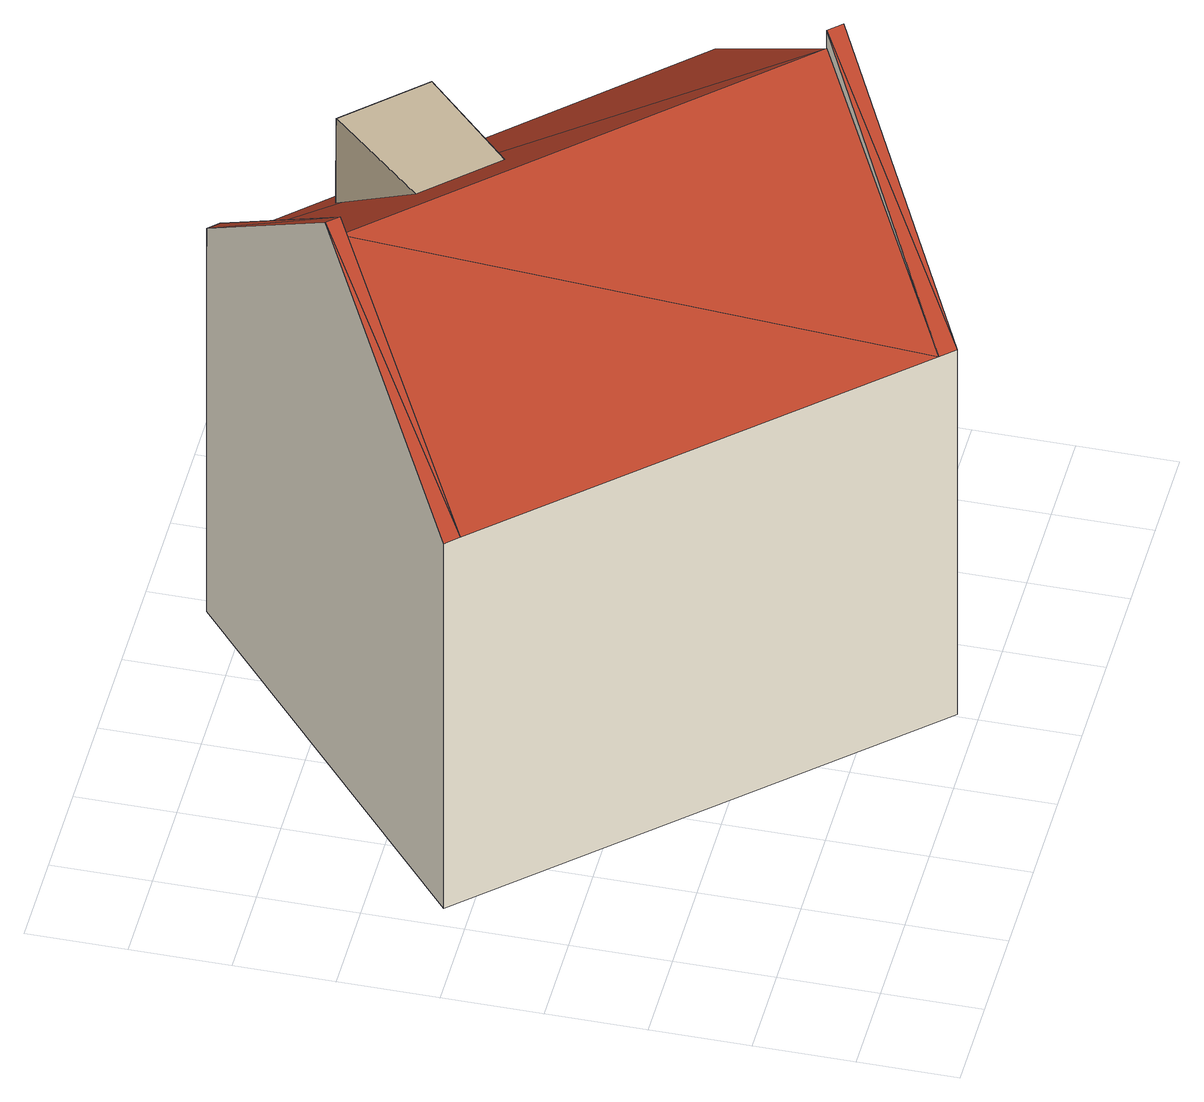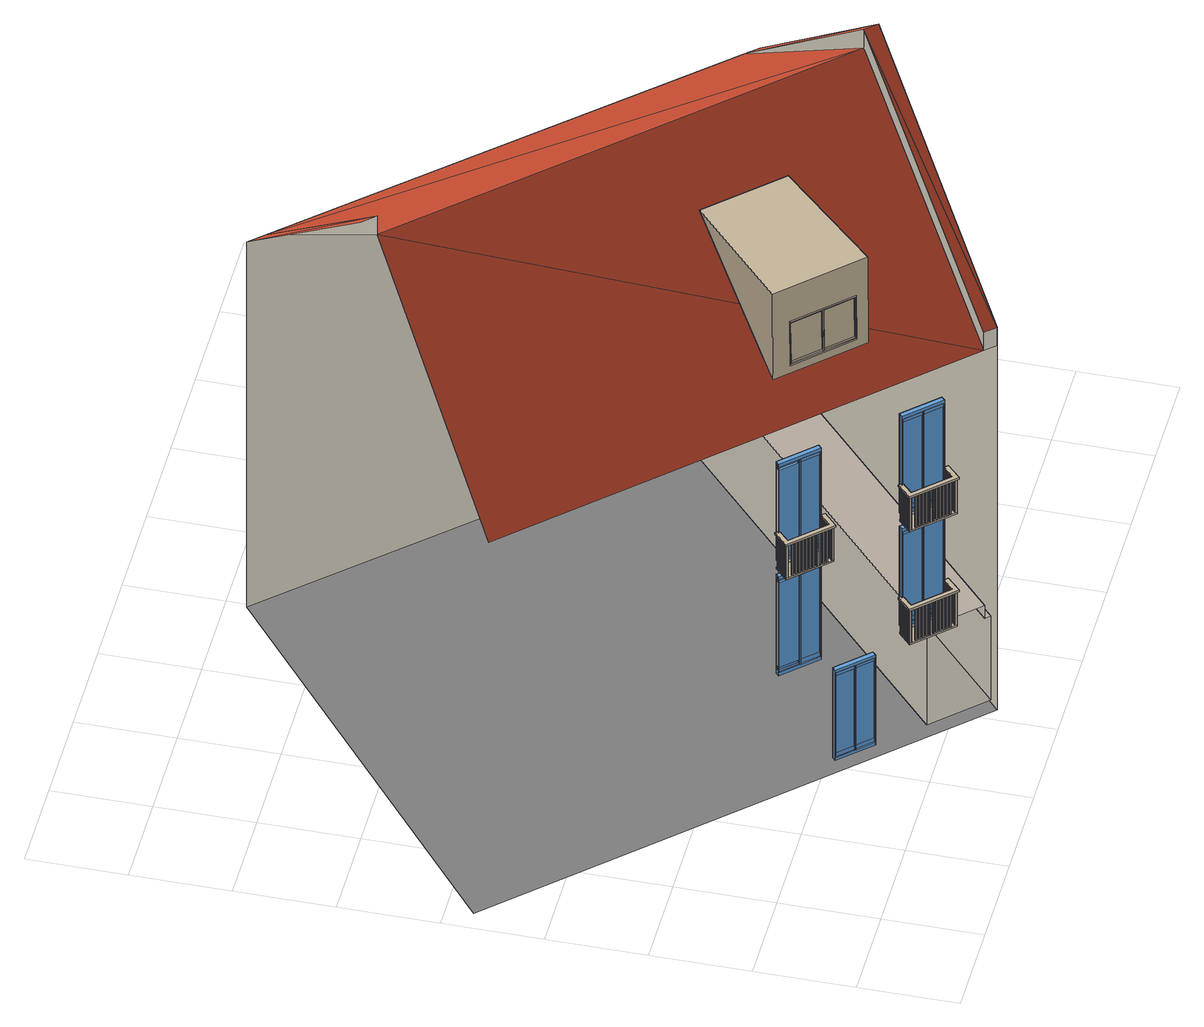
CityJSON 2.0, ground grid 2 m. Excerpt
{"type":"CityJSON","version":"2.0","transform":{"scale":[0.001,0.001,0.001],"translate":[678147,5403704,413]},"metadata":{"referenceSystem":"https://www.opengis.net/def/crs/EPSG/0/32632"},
"CityObjects":{
"building1":{"type":"Building","attributes":{"measuredHeight":13.37},"children":["building1-1","building1-2","building1-3","building1-4"],"geometry":[{"type":"MultiSurface","lod":"3","boundaries":[[[0,1,2,3,4,5]],[[6,7,8]],[[9,10,11,8,7,12]],[[8,13,6]],[[8,14,13]],[[14,8,11]],[[6,15,16,17,12,7]],[[18,1,0,19]],[[20,2,1,18]],[[21,3,2,20]],[[15,6,13]],[[22,4,3,21]],[[11,23,14]],[[19,0,5,24]],[[25,11,10]],[[24,5,4,22]],[[25,23,11]],[[13,14,26,27]],[[28,9,12,17]],[[13,27,15]],[[26,14,23]],[[10,29,25]],[[27,26,16,15]],[[30,31,32,33]],[[34,35,36,37]],[[38,39,40,41]],[[42,43,44,45]],[[46,47,48,49]],[[50,51,52,53]],[[54,55,56,57]],[[58,59,60,61]],[[31,62,63,32]],[[35,64,65,36]],[[32,63,66,33],[46,67,68,47]],[[36,65,69,37],[50,70,71,51]],[[49,72,67,46]],[[53,73,70,50]],[[47,68,74,48]],[[51,71,75,52]],[[76,30,33,66]],[[77,34,37,69]],[[55,78,79,56]],[[59,80,81,60]],[[82,83,41,40],[84,62,31,30,76,85,86,87]],[[88,89,45,44],[90,64,35,34,77,91,92,93]],[[74,48,49,72]],[[75,52,53,73]],[[55,54,94,78],[72,74,48,49]],[[59,58,95,80],[73,75,52,53]],[[94,54,57,96]],[[95,58,61,97]],[[62,84,85,76]],[[64,90,91,77]],[[76,66,63,62]],[[77,69,65,64]],[[84,98,99,85]],[[90,100,101,91]],[[41,83,102,38]],[[45,89,103,42]],[[72,74,68,67]],[[73,75,71,70]],[[104,102,38,39],[56,79,105,106,107,108,96,57]],[[109,103,42,43],[60,81,110,111,112,113,97,61]],[[114,115,116,117]],[[118,119,120,121]],[[78,94,96,79]],[[80,95,97,81]],[[122,123,105,108]],[[124,125,110,113]],[[108,105,79,96]],[[113,110,81,97]],[[84,87,126,98]],[[90,93,127,100]],[[82,40,39,104]],[[88,44,43,109]],[[115,128,129,116]],[[130,131,114,117]],[[119,132,133,120]],[[134,135,118,121]],[[86,85,99,136]],[[92,91,101,137]],[[129,116,117,130,136,99,98,126]],[[133,120,121,134,137,101,100,127]],[[114,131,128,115]],[[118,135,132,119]],[[123,138,106,105]],[[125,139,111,110]],[[138,123,122,140],[131,128,115,114]],[[139,125,124,141],[135,132,119,118]],[[140,122,108,107]],[[141,124,113,112]],[[87,86,136,130,129,126]],[[93,92,137,134,133,127]],[[129,128,131,130]],[[133,132,135,134]],[[104,102,83,82]],[[109,103,89,88]],[[138,140,107,106]],[[139,141,112,111]],[[142,143,144,145]],[[146,147,148,149]],[[150,151,152,153]],[[154,155,156,157]],[[143,158,159,144]],[[144,159,160,145],[150,161,162,151]],[[153,163,161,150]],[[151,162,164,152]],[[165,142,145,160]],[[166,167,149,148],[168,158,143,142,165,169,170,171]],[[155,172,173,156]],[[164,152,153,163]],[[155,154,174,172],[163,164,152,153]],[[158,168,169,165]],[[174,154,157,175]],[[165,160,159,158]],[[168,176,177,169]],[[149,167,178,146]],[[163,164,162,161]],[[179,180,181,182]],[[183,178,146,147],[156,173,184,185,186,187,175,157]],[[172,174,175,173]],[[188,189,184,187]],[[187,184,173,175]],[[168,171,190,176]],[[166,148,147,183]],[[180,191,192,181]],[[193,194,179,182]],[[170,169,177,195]],[[192,181,182,193,195,177,176,190]],[[23,196,26]],[[179,194,191,180]],[[189,197,185,184]],[[197,189,188,198],[194,191,180,179]],[[198,188,187,186]],[[171,170,195,193,192,190]],[[192,191,194,193]],[[183,178,167,166]],[[197,198,186,185]],[[199,200,201,202]],[[203,204,205,206]],[[207,208,209,210]],[[211,212,213,214]],[[215,216,217,218]],[[219,220,221,222]],[[223,224,225,226]],[[227,228,229,230]],[[200,231,232,201]],[[204,233,234,205]],[[201,232,235,202],[215,236,237,216]],[[205,234,238,206],[219,239,240,220]],[[218,241,236,215]],[[222,242,239,219]],[[216,237,243,217]],[[220,240,244,221]],[[245,199,202,235]],[[246,203,206,238]],[[224,247,248,225]],[[228,249,250,229]],[[251,252,210,209],[253,231,200,199,245,254,255,256]],[[257,258,214,213],[259,233,204,203,246,260,261,262]],[[243,217,218,241]],[[244,221,222,242]],[[224,223,263,247],[241,243,217,218]],[[228,227,264,249],[242,244,221,222]],[[263,223,226,265]],[[264,227,230,266]],[[231,253,254,245]],[[233,259,260,246]],[[245,235,232,231]],[[246,238,234,233]],[[253,267,268,254]],[[259,269,270,260]],[[210,252,271,207]],[[214,258,272,211]],[[241,243,237,236]],[[242,244,240,239]],[[273,274,275,276]],[[277,278,279,280]],[[281,271,207,208],[225,248,282,283,284,285,265,226]],[[286,272,211,212],[229,250,287,288,289,290,266,230]],[[247,263,265,248]],[[249,264,266,250]],[[291,292,282,285]],[[293,294,287,290]],[[285,282,248,265]],[[290,287,250,266]],[[253,256,295,267]],[[259,262,296,269]],[[251,209,208,281]],[[257,213,212,286]],[[274,297,298,275]],[[299,300,273,276]],[[278,301,302,279]],[[303,304,277,280]],[[255,254,268,305]],[[261,260,270,306]],[[298,275,276,299,305,268,267,295]],[[302,279,280,303,306,270,269,296]],[[273,300,297,274]],[[277,304,301,278]],[[292,307,283,282]],[[294,308,288,287]]],"semantics":{"surfaces":[{"type":"ClosureSurface"},{"type":"RoofSurface","materialUncertainty":1},{"type":"WallSurface"},{"type":"RoofSurface","klumMaterialClass":"Ceramic","klumMaterialIndex":"D201","materialUncertainty":0.3},{"type":"OuterCeilingSurface"},{"type":"OuterFloorSurface"},{"type":"GroundSurface"},{"type":"Window"}],"values":[0,1,2,1,2,3,2,2,4,2,1,4,3,5,1,2,2,2,6,1,3,1,2,7,7,7,7,7,7,7,7,7,7,7,7,7,7,7,7,7,7,7,7,7,7,7,7,7,7,7,7,7,7,7,7,7,7,7,7,7,7,7,7,7,7,7,7,7,7,7,7,7,7,7,7,7,7,7,7,7,7,7,7,7,7,7,7,7,7,7,7,7,7,7,7,7,7,7,7,7,7,7,7,7,7,7,7,7,7,7,7,7,7,7,7,7,7,7,7,7,7,7,7,7,7,7,7,7,7,3,7,7,7,7,7,7,7,7,7,7,7,7,7,7,7,7,7,7,7,7,7,7,7,7,7,7,7,7,7,7,7,7,7,7,7,7,7,7,7,7,7,7,7,7,7,7,7,7,7,7,7,7,7,7,7,7,7,7,7,7,7,7,7,7,7,7,7,7,7,7,7,7]}}]},
"building1-1":{"type":"BuildingInstallation","parents":["building1"],"geometry":[{"type":"MultiSurface","lod":"3","boundaries":[[[309,310,311,312]],[[313,314,315,316]],[[317,318,319,320]],[[321,322,323,324]],[[314,325,326,315]],[[327,328,329,330]],[[331,332,333,334]],[[317,335,336,318],[337,326,315,316]],[[316,337,338,313]],[[339,340,341,342],[343,344,332,331]],[[331,343,344,332]],[[345,312,311,346]],[[336,335,347,348]],[[349,333,334,350,351,323,322,352]],[[326,315,316,337]],[[341,340,353,354]],[[330,355,356,327]],[[357,345,346,358]],[[346,311,310,358],[313,338,325,314]],[[330,329,359,355],[321,312,345,357,309,324,360,361]],[[312,321,324,309]],[[360,324,323,351]],[[361,360,351,350,349,352]],[[359,329,328,362]],[[362,356,355,359]],[[349,344,343,350]],[[335,317,320,347]],[[337,326,325,338]],[[321,361,352,322]],[[350,343,331,334]],[[339,342,363,364]],[[340,339,364,353]],[[309,357,358,310]],[[318,336,348,319]],[[354,353,319,348]],[[342,341,354,363]],[[332,344,349,333]],[[365,366,367,368]],[[367,366,369]],[[370,365,368]],[[327,328,362,356],[320,319,353,364,363,354,348,347]],[[365,370,369,366],[362,328,327,356]],[[367,369,370,368]]]}]},
"building1-2":{"type":"BuildingInstallation","attributes":{"materialClass":"Metal","materialName":"Steel","materialUncertainty":0.3},"parents":["building1"],"geometry":[{"type":"MultiSurface","lod":"3","boundaries":[[[371,372,373,374]],[[375,376,377,378]],[[379,380,381,382]],[[383,384,378,375]],[[385,386,387,388]],[[376,377,389,390]],[[384,389,390,383]],[[391,392,393,394]],[[394,391,395,396]],[[397,398,399,400]],[[401,400,397,402]],[[403,404,405,406]],[[407,408,409,410]],[[411,412,413,414]],[[396,395,378,384,379,382,415,416,417,418,419,420,421,422,423,424,425,426,427,428,429,430,431,432,433,434,435]],[[436,406,403,437]],[[438,439,440,441,442,443,444,445,446,447,448,449,450,451,452,453,454,455,456,457,394,396,435,458,459]],[[460,461,462,463]],[[464,465,407,410,466,467,468,469,470,471,472,473,474,475,476,477,478,479,480,481,482,483,414,413,434,433]],[[465,405,406,436]],[[483,484,485,482,481,486,487,480,479,488,489,478,477,490,491,476,475,492,493,474,473,494,495,472,471,496,497,470,469,498,499,468,467,500,501,466,410,502,503,407,465,436,437,464,433,432,504,505,431,430,506,507,429,428,401,402,427,426,508,509,425,424,510,511,423,422,512,513,421,420,514,515,419,418,516,517,417,416,518,519,415,382,520,521,379,384,383,375,378,395,391,394,457,522,523,456,455,524,525,454,453,526,527,452,451,528,529,450,449,530,531,448,447,532,533,446,445,534,535,444,443,536,537,442,441,538,539,440,439,540,541,438,459,411,414]],[[459,458,412,411]],[[436,465,464,437]],[[413,412,458,435,434]],[[437,403,404,464]],[[488,479,478,489]],[[485,542,543,482]],[[488,544,545,489]],[[486,546,547,487]],[[484,548,542,485]],[[383,390,376,375]],[[549,550,551,552]],[[545,553,554,544]],[[478,553,554,479]],[[483,555,548,484]],[[486,481,480,487]],[[467,462,463,500]],[[489,545,553,478]],[[470,556,557,471]],[[484,483,482,485]],[[481,558,546,486]],[[490,477,476,491]],[[542,543,555,548]],[[559,560,561,562]],[[394,393,563,396]],[[479,554,544,488]],[[490,564,565,491]],[[483,482,543,555]],[[480,566,558,481]],[[477,567,564,490]],[[552,561,560,568,549],[548,555,543,542],[544,554,553,545],[546,558,566,547],[564,567,569,565],[570,571,572,573],[574,575,576,577],[578,557,556,579],[580,581,582,583],[463,462,461,460],[584,409,408,585],[406,405,404,403]],[[502,410,407,503]],[[547,566,558,546]],[[472,576,575,473]],[[498,469,468,499]],[[565,569,567,564]],[[501,460,461,466]],[[492,570,573,493]],[[494,473,472,495]],[[552,551,562,561]],[[471,557,578,496]],[[469,581,580,498]],[[466,461,462,467]],[[497,579,556,470]],[[495,577,576,472]],[[493,573,572,474]],[[474,572,571,475]],[[464,404,405,465]],[[500,463,460,501]],[[498,580,583,499]],[[476,569,567,477]],[[494,574,577,495]],[[468,582,581,469]],[[491,565,569,476]],[[579,556,557,578]],[[410,409,584,502]],[[502,584,585,503]],[[487,547,566,480]],[[496,471,470,497]],[[492,475,474,493]],[[473,575,574,494]],[[499,583,582,468]],[[475,571,570,492]],[[496,578,579,497]],[[585,408,409,584]],[[583,582,581,580]],[[500,467,466,501]],[[573,572,571,570]],[[577,576,575,574]],[[503,585,408,407]],[[560,559,586,587]],[[419,588,589,420]],[[512,590,591,513]],[[424,592,593,510]],[[508,594,595,509]],[[422,596,590,512]],[[511,597,598,423]],[[431,599,600,432]],[[427,398,399,428]],[[508,426,425,509]],[[402,397,398,427]],[[601,602,603,604]],[[426,605,594,508]],[[507,601,602,429]],[[416,387,388,518]],[[432,600,606,504]],[[607,599,600,606]],[[520,608,609,521]],[[518,388,385,519]],[[510,593,597,511]],[[421,610,596,422]],[[515,611,588,419]],[[597,598,592,593]],[[420,589,612,514]],[[514,612,611,515]],[[519,385,386,415]],[[425,613,605,426]],[[513,591,610,421]],[[516,418,417,517]],[[614,615,616,617]],[[521,609,380,379]],[[514,420,419,515]],[[512,422,421,513]],[[518,416,415,519]],[[520,382,379,521]],[[382,381,608,520]],[[423,598,592,424]],[[595,613,605,594]],[[378,377,389,384]],[[609,380,381,608]],[[509,595,613,425]],[[516,617,614,517]],[[510,424,423,511]],[[418,616,617,516]],[[417,615,616,418]],[[415,386,387,416]],[[517,614,615,417]],[[611,588,589,612]],[[591,610,596,590]],[[504,432,431,505]],[[430,603,604,506]],[[506,430,429,507]],[[504,606,607,505]],[[428,399,400,401]],[[506,604,601,507]],[[429,602,603,430]],[[401,428,427,402]],[[505,607,599,431]],[[396,563,618,395]],[[563,618,392,393]],[[522,619,620,523]],[[442,621,622,443]],[[439,623,624,540]],[[537,625,621,442]],[[538,626,627,539]],[[622,628,625,621]],[[440,629,630,441]],[[587,586,631,632]],[[438,541,540,439]],[[539,627,629,440]],[[438,633,623,439]],[[440,539,538,441]],[[444,535,534,445]],[[442,537,536,443]],[[457,634,619,522]],[[446,635,636,447]],[[526,637,638,527]],[[529,639,640,450]],[[536,628,625,537]],[[540,624,641,541]],[[630,626,627,629]],[[448,642,643,449]],[[535,644,645,444]],[[451,646,647,528]],[[524,372,373,525]],[[541,641,633,438]],[[531,648,642,448]],[[450,529,528,451]],[[528,647,639,529]],[[444,645,649,445]],[[532,650,651,533]],[[623,624,641,633]],[[632,631,652,653]],[[533,651,635,446]],[[441,630,626,538]],[[527,638,654,452]],[[453,655,637,526]],[[523,620,656,456]],[[395,618,392,391]],[[443,622,628,536]],[[456,656,634,457]],[[534,657,644,535]],[[447,636,650,532]],[[454,374,371,455]],[[525,373,374,454]],[[449,643,658,530]],[[446,533,532,447]],[[445,649,657,534]],[[455,371,372,524]],[[452,527,526,453]],[[643,658,648,642]],[[450,640,646,451]],[[634,619,620,656]],[[452,654,655,453]],[[646,647,639,640]],[[636,650,651,635]],[[649,657,644,645]],[[530,658,648,531]],[[448,531,530,449]],[[655,637,638,654]],[[454,525,524,455]],[[456,523,522,457]],[[568,560,587,632,653,659],[374,373,372,371],[388,387,386,385],[390,389,377,376],[400,399,398,397],[604,603,602,601],[606,600,599,607],[593,592,598,597],[617,616,615,614],[594,605,613,595],[608,381,380,609],[612,589,588,611],[590,596,610,591],[393,392,618,563],[621,625,628,622],[629,627,626,630],[633,641,624,623],[642,648,658,643],[656,620,619,634],[640,639,647,646],[635,651,650,636],[645,644,657,649],[654,638,637,655]],[[660,652,631,586,559,562,551,550]],[[659,653,652,660]],[[660,550,549,568,659]]]}]},
"building1-3":{"type":"BuildingInstallation","attributes":{"@cityeditor:layer":"Unclassified.LoD3","materialClass":"Metal","materialName":"Steel","materialUncertainty":0.3},"parents":["building1"],"geometry":[{"type":"MultiSurface","lod":"3","boundaries":[[[661,662,663,664]],[[665,666,667,668]],[[669,670,671,672]],[[673,674,668,665]],[[675,676,677,678]],[[666,667,679,680]],[[674,679,680,673]],[[681,682,683,684]],[[684,681,685,686]],[[687,688,689,690]],[[691,690,687,692]],[[693,694,695,696]],[[697,698,699,700]],[[701,702,703,704]],[[686,685,668,674,669,672,705,706,707,708,709,710,711,712,713,714,715,716,717,718,719,720,721,722,723,724,725]],[[726,696,693,727]],[[728,729,730,731,732,733,734,735,736,737,738,739,740,741,742,743,744,745,746,747,684,686,725,748,749]],[[750,751,752,753]],[[754,755,697,700,756,757,758,759,760,761,762,763,764,765,766,767,768,769,770,771,772,773,704,703,724,723]],[[755,695,696,726]],[[773,774,775,772,771,776,777,770,769,778,779,768,767,780,781,766,765,782,783,764,763,784,785,762,761,786,787,760,759,788,789,758,757,790,791,756,700,792,793,697,755,726,727,754,723,722,794,795,721,720,796,797,719,718,691,692,717,716,798,799,715,714,800,801,713,712,802,803,711,710,804,805,709,708,806,807,707,706,808,809,705,672,810,811,669,674,673,665,668,685,681,684,747,812,813,746,745,814,815,744,743,816,817,742,741,818,819,740,739,820,821,738,737,822,823,736,735,824,825,734,733,826,827,732,731,828,829,730,729,830,831,728,749,701,704]],[[749,748,702,701]],[[726,755,754,727]],[[703,702,748,725,724]],[[727,693,694,754]],[[778,769,768,779]],[[775,832,833,772]],[[778,834,835,779]],[[776,836,837,777]],[[774,838,832,775]],[[673,680,666,665]],[[839,840,841,842]],[[835,843,844,834]],[[768,843,844,769]],[[773,845,838,774]],[[776,771,770,777]],[[757,752,753,790]],[[779,835,843,768]],[[760,846,847,761]],[[774,773,772,775]],[[771,848,836,776]],[[780,767,766,781]],[[832,833,845,838]],[[849,850,851,852]],[[684,683,853,686]],[[769,844,834,778]],[[780,854,855,781]],[[773,772,833,845]],[[770,856,848,771]],[[767,857,854,780]],[[842,851,850,858,839],[838,845,833,832],[834,844,843,835],[836,848,856,837],[854,857,859,855],[860,861,862,863],[864,865,866,867],[868,847,846,869],[870,871,872,873],[753,752,751,750],[874,699,698,875],[696,695,694,693]],[[792,700,697,793]],[[837,856,848,836]],[[762,866,865,763]],[[788,759,758,789]],[[855,859,857,854]],[[791,750,751,756]],[[782,860,863,783]],[[784,763,762,785]],[[842,841,852,851]],[[761,847,868,786]],[[759,871,870,788]],[[756,751,752,757]],[[787,869,846,760]],[[785,867,866,762]],[[783,863,862,764]],[[764,862,861,765]],[[754,694,695,755]],[[790,753,750,791]],[[788,870,873,789]],[[766,859,857,767]],[[784,864,867,785]],[[758,872,871,759]],[[781,855,859,766]],[[869,846,847,868]],[[700,699,874,792]],[[792,874,875,793]],[[777,837,856,770]],[[786,761,760,787]],[[782,765,764,783]],[[763,865,864,784]],[[789,873,872,758]],[[765,861,860,782]],[[786,868,869,787]],[[875,698,699,874]],[[873,872,871,870]],[[790,757,756,791]],[[863,862,861,860]],[[867,866,865,864]],[[793,875,698,697]],[[850,849,876,877]],[[709,878,879,710]],[[802,880,881,803]],[[714,882,883,800]],[[798,884,885,799]],[[712,886,880,802]],[[801,887,888,713]],[[721,889,890,722]],[[717,688,689,718]],[[798,716,715,799]],[[692,687,688,717]],[[891,892,893,894]],[[716,895,884,798]],[[797,891,892,719]],[[706,677,678,808]],[[722,890,896,794]],[[897,889,890,896]],[[810,898,899,811]],[[808,678,675,809]],[[800,883,887,801]],[[711,900,886,712]],[[805,901,878,709]],[[887,888,882,883]],[[710,879,902,804]],[[804,902,901,805]],[[809,675,676,705]],[[715,903,895,716]],[[803,881,900,711]],[[806,708,707,807]],[[904,905,906,907]],[[811,899,670,669]],[[804,710,709,805]],[[802,712,711,803]],[[808,706,705,809]],[[810,672,669,811]],[[672,671,898,810]],[[713,888,882,714]],[[885,903,895,884]],[[668,667,679,674]],[[899,670,671,898]],[[799,885,903,715]],[[806,907,904,807]],[[800,714,713,801]],[[708,906,907,806]],[[707,905,906,708]],[[705,676,677,706]],[[807,904,905,707]],[[901,878,879,902]],[[881,900,886,880]],[[794,722,721,795]],[[720,893,894,796]],[[796,720,719,797]],[[794,896,897,795]],[[718,689,690,691]],[[796,894,891,797]],[[719,892,893,720]],[[691,718,717,692]],[[795,897,889,721]],[[686,853,908,685]],[[853,908,682,683]],[[812,909,910,813]],[[732,911,912,733]],[[729,913,914,830]],[[827,915,911,732]],[[828,916,917,829]],[[912,918,915,911]],[[730,919,920,731]],[[877,876,921,922]],[[728,831,830,729]],[[829,917,919,730]],[[728,923,913,729]],[[730,829,828,731]],[[734,825,824,735]],[[732,827,826,733]],[[747,924,909,812]],[[736,925,926,737]],[[816,927,928,817]],[[819,929,930,740]],[[826,918,915,827]],[[830,914,931,831]],[[920,916,917,919]],[[738,932,933,739]],[[825,934,935,734]],[[741,936,937,818]],[[814,662,663,815]],[[831,931,923,728]],[[821,938,932,738]],[[740,819,818,741]],[[818,937,929,819]],[[734,935,939,735]],[[822,940,941,823]],[[913,914,931,923]],[[922,921,942,943]],[[823,941,925,736]],[[731,920,916,828]],[[817,928,944,742]],[[743,945,927,816]],[[813,910,946,746]],[[685,908,682,681]],[[733,912,918,826]],[[746,946,924,747]],[[824,947,934,825]],[[737,926,940,822]],[[744,664,661,745]],[[815,663,664,744]],[[739,933,948,820]],[[736,823,822,737]],[[735,939,947,824]],[[745,661,662,814]],[[742,817,816,743]],[[933,948,938,932]],[[740,930,936,741]],[[924,909,910,946]],[[742,944,945,743]],[[936,937,929,930]],[[926,940,941,925]],[[939,947,934,935]],[[820,948,938,821]],[[738,821,820,739]],[[945,927,928,944]],[[744,815,814,745]],[[746,813,812,747]],[[858,850,877,922,943,949],[664,663,662,661],[678,677,676,675],[680,679,667,666],[690,689,688,687],[894,893,892,891],[896,890,889,897],[883,882,888,887],[907,906,905,904],[884,895,903,885],[898,671,670,899],[902,879,878,901],[880,886,900,881],[683,682,908,853],[911,915,918,912],[919,917,916,920],[923,931,914,913],[932,938,948,933],[946,910,909,924],[930,929,937,936],[925,941,940,926],[935,934,947,939],[944,928,927,945]],[[950,942,921,876,849,852,841,840]],[[949,943,942,950]],[[950,840,839,858,949]]]}]},
"building1-4":{"type":"BuildingInstallation","attributes":{"materialClass":"Metal","materialName":"Steel","materialUncertainty":0.3},"parents":["building1"],"geometry":[{"type":"MultiSurface","lod":"3","boundaries":[[[951,952,953,954]],[[955,956,957,958]],[[959,960,961,962]],[[963,964,958,955]],[[965,966,967,968]],[[956,957,969,970]],[[964,969,970,963]],[[971,972,973,974]],[[974,971,975,976]],[[977,978,979,980]],[[981,980,977,982]],[[983,984,985,986]],[[987,988,989,990]],[[991,992,993,994]],[[976,975,958,964,959,962,995,996,997,998,999,1000,1001,1002,1003,1004,1005,1006,1007,1008,1009,1010,1011,1012,1013,1014,1015]],[[1016,986,983,1017]],[[1018,1019,1020,1021,1022,1023,1024,1025,1026,1027,1028,1029,1030,1031,1032,1033,1034,1035,1036,1037,974,976,1015,1038,1039]],[[1040,1041,1042,1043]],[[1044,1045,987,990,1046,1047,1048,1049,1050,1051,1052,1053,1054,1055,1056,1057,1058,1059,1060,1061,1062,1063,994,993,1014,1013]],[[1045,985,986,1016]],[[1063,1064,1065,1062,1061,1066,1067,1060,1059,1068,1069,1058,1057,1070,1071,1056,1055,1072,1073,1054,1053,1074,1075,1052,1051,1076,1077,1050,1049,1078,1079,1048,1047,1080,1081,1046,990,1082,1083,987,1045,1016,1017,1044,1013,1012,1084,1085,1011,1010,1086,1087,1009,1008,981,982,1007,1006,1088,1089,1005,1004,1090,1091,1003,1002,1092,1093,1001,1000,1094,1095,999,998,1096,1097,997,996,1098,1099,995,962,1100,1101,959,964,963,955,958,975,971,974,1037,1102,1103,1036,1035,1104,1105,1034,1033,1106,1107,1032,1031,1108,1109,1030,1029,1110,1111,1028,1027,1112,1113,1026,1025,1114,1115,1024,1023,1116,1117,1022,1021,1118,1119,1020,1019,1120,1121,1018,1039,991,994]],[[1039,1038,992,991]],[[1016,1045,1044,1017]],[[993,992,1038,1015,1014]],[[1017,983,984,1044]],[[1068,1059,1058,1069]],[[1065,1122,1123,1062]],[[1068,1124,1125,1069]],[[1066,1126,1127,1067]],[[1064,1128,1122,1065]],[[963,970,956,955]],[[1129,1130,1131,1132]],[[1125,1133,1134,1124]],[[1058,1133,1134,1059]],[[1063,1135,1128,1064]],[[1066,1061,1060,1067]],[[1047,1042,1043,1080]],[[1069,1125,1133,1058]],[[1050,1136,1137,1051]],[[1064,1063,1062,1065]],[[1061,1138,1126,1066]],[[1070,1057,1056,1071]],[[1122,1123,1135,1128]],[[1139,1140,1141,1142]],[[974,973,1143,976]],[[1059,1134,1124,1068]],[[1070,1144,1145,1071]],[[1063,1062,1123,1135]],[[1060,1146,1138,1061]],[[1057,1147,1144,1070]],[[1132,1141,1140,1148,1129],[1128,1135,1123,1122],[1124,1134,1133,1125],[1126,1138,1146,1127],[1144,1147,1149,1145],[1150,1151,1152,1153],[1154,1155,1156,1157],[1158,1137,1136,1159],[1160,1161,1162,1163],[1043,1042,1041,1040],[1164,989,988,1165],[986,985,984,983]],[[1082,990,987,1083]],[[1127,1146,1138,1126]],[[1052,1156,1155,1053]],[[1078,1049,1048,1079]],[[1145,1149,1147,1144]],[[1081,1040,1041,1046]],[[1072,1150,1153,1073]],[[1074,1053,1052,1075]],[[1132,1131,1142,1141]],[[1051,1137,1158,1076]],[[1049,1161,1160,1078]],[[1046,1041,1042,1047]],[[1077,1159,1136,1050]],[[1075,1157,1156,1052]],[[1073,1153,1152,1054]],[[1054,1152,1151,1055]],[[1044,984,985,1045]],[[1080,1043,1040,1081]],[[1078,1160,1163,1079]],[[1056,1149,1147,1057]],[[1074,1154,1157,1075]],[[1048,1162,1161,1049]],[[1071,1145,1149,1056]],[[1159,1136,1137,1158]],[[990,989,1164,1082]],[[1082,1164,1165,1083]],[[1067,1127,1146,1060]],[[1076,1051,1050,1077]],[[1072,1055,1054,1073]],[[1053,1155,1154,1074]],[[1079,1163,1162,1048]],[[1055,1151,1150,1072]],[[1076,1158,1159,1077]],[[1165,988,989,1164]],[[1163,1162,1161,1160]],[[1080,1047,1046,1081]],[[1153,1152,1151,1150]],[[1157,1156,1155,1154]],[[1083,1165,988,987]],[[1140,1139,1166,1167]],[[999,1168,1169,1000]],[[1092,1170,1171,1093]],[[1004,1172,1173,1090]],[[1088,1174,1175,1089]],[[1002,1176,1170,1092]],[[1091,1177,1178,1003]],[[1011,1179,1180,1012]],[[1007,978,979,1008]],[[1088,1006,1005,1089]],[[982,977,978,1007]],[[1181,1182,1183,1184]],[[1006,1185,1174,1088]],[[1087,1181,1182,1009]],[[996,967,968,1098]],[[1012,1180,1186,1084]],[[1187,1179,1180,1186]],[[1100,1188,1189,1101]],[[1098,968,965,1099]],[[1090,1173,1177,1091]],[[1001,1190,1176,1002]],[[1095,1191,1168,999]],[[1177,1178,1172,1173]],[[1000,1169,1192,1094]],[[1094,1192,1191,1095]],[[1099,965,966,995]],[[1005,1193,1185,1006]],[[1093,1171,1190,1001]],[[1096,998,997,1097]],[[1194,1195,1196,1197]],[[1101,1189,960,959]],[[1094,1000,999,1095]],[[1092,1002,1001,1093]],[[1098,996,995,1099]],[[1100,962,959,1101]],[[962,961,1188,1100]],[[1003,1178,1172,1004]],[[1175,1193,1185,1174]],[[958,957,969,964]],[[1189,960,961,1188]],[[1089,1175,1193,1005]],[[1096,1197,1194,1097]],[[1090,1004,1003,1091]],[[998,1196,1197,1096]],[[997,1195,1196,998]],[[995,966,967,996]],[[1097,1194,1195,997]],[[1191,1168,1169,1192]],[[1171,1190,1176,1170]],[[1084,1012,1011,1085]],[[1010,1183,1184,1086]],[[1086,1010,1009,1087]],[[1084,1186,1187,1085]],[[1008,979,980,981]],[[1086,1184,1181,1087]],[[1009,1182,1183,1010]],[[981,1008,1007,982]],[[1085,1187,1179,1011]],[[976,1143,1198,975]],[[1143,1198,972,973]],[[1102,1199,1200,1103]],[[1022,1201,1202,1023]],[[1019,1203,1204,1120]],[[1117,1205,1201,1022]],[[1118,1206,1207,1119]],[[1202,1208,1205,1201]],[[1020,1209,1210,1021]],[[1167,1166,1211,1212]],[[1018,1121,1120,1019]],[[1119,1207,1209,1020]],[[1018,1213,1203,1019]],[[1020,1119,1118,1021]],[[1024,1115,1114,1025]],[[1022,1117,1116,1023]],[[1037,1214,1199,1102]],[[1026,1215,1216,1027]],[[1106,1217,1218,1107]],[[1109,1219,1220,1030]],[[1116,1208,1205,1117]],[[1120,1204,1221,1121]],[[1210,1206,1207,1209]],[[1028,1222,1223,1029]],[[1115,1224,1225,1024]],[[1031,1226,1227,1108]],[[1104,952,953,1105]],[[1121,1221,1213,1018]],[[1111,1228,1222,1028]],[[1030,1109,1108,1031]],[[1108,1227,1219,1109]],[[1024,1225,1229,1025]],[[1112,1230,1231,1113]],[[1203,1204,1221,1213]],[[1212,1211,1232,1233]],[[1113,1231,1215,1026]],[[1021,1210,1206,1118]],[[1107,1218,1234,1032]],[[1033,1235,1217,1106]],[[1103,1200,1236,1036]],[[975,1198,972,971]],[[1023,1202,1208,1116]],[[1036,1236,1214,1037]],[[1114,1237,1224,1115]],[[1027,1216,1230,1112]],[[1034,954,951,1035]],[[1105,953,954,1034]],[[1029,1223,1238,1110]],[[1026,1113,1112,1027]],[[1025,1229,1237,1114]],[[1035,951,952,1104]],[[1032,1107,1106,1033]],[[1223,1238,1228,1222]],[[1030,1220,1226,1031]],[[1214,1199,1200,1236]],[[1032,1234,1235,1033]],[[1226,1227,1219,1220]],[[1216,1230,1231,1215]],[[1229,1237,1224,1225]],[[1110,1238,1228,1111]],[[1028,1111,1110,1029]],[[1235,1217,1218,1234]],[[1034,1105,1104,1035]],[[1036,1103,1102,1037]],[[1148,1140,1167,1212,1233,1239],[954,953,952,951],[968,967,966,965],[970,969,957,956],[980,979,978,977],[1184,1183,1182,1181],[1186,1180,1179,1187],[1173,1172,1178,1177],[1197,1196,1195,1194],[1174,1185,1193,1175],[1188,961,960,1189],[1192,1169,1168,1191],[1170,1176,1190,1171],[973,972,1198,1143],[1201,1205,1208,1202],[1209,1207,1206,1210],[1213,1221,1204,1203],[1222,1228,1238,1223],[1236,1200,1199,1214],[1220,1219,1227,1226],[1215,1231,1230,1216],[1225,1224,1237,1229],[1234,1218,1217,1235]],[[1240,1232,1211,1166,1139,1142,1131,1130]],[[1239,1233,1232,1240]],[[1240,1130,1129,1148,1239]]]}]}
},
"vertices":[
[975,8400,1131],[975,8400,3215],[1069,8302,3215],[1069,8302,3537],[1940,7391,3537],[1940,7391,1131],[4109,11639,14185],[498,8514,9892],[739,8256,9892],[8066,417,820],[8066,417,9892],[7787,715,9892],[498,8514,820],[4329,11406,14185],[4329,11406,13727],[7720,14764,10340],[7720,14764,9892],[7720,14764,820],[7812,14669,3215],[7812,14669,1131],[7905,14571,3215],[7905,14571,3537],[8776,13660,3537],[11572,3748,13727],[8776,13660,1131],[11572,3748,14185],[7919,14557,9892],[7919,14557,10340],[15579,6549,820],[11823,3483,14185],[8445,13862,3856],[8445,13862,6159],[8463,13879,6159],[8463,13879,3856],[8445,13862,6656],[8445,13862,8959],[8463,13879,8959],[8463,13879,6656],[8508,13940,3780],[8508,13940,6235],[8436,13871,6235],[8436,13871,3780],[8508,13940,6580],[8508,13940,9035],[8436,13871,9035],[8436,13871,6580],[8472,13870,3958],[8472,13870,6057],[8508,13904,6057],[8508,13904,3958],[8472,13870,6758],[8472,13870,8857],[8508,13904,8857],[8508,13904,6758],[8500,13913,6159],[8500,13913,3856],[8518,13930,3856],[8518,13930,6159],[8500,13913,8959],[8500,13913,6656],[8518,13930,6656],[8518,13930,8959],[8747,13546,6159],[8765,13563,6159],[8747,13546,8959],[8765,13563,8959],[8765,13563,3856],[8755,13574,3958],[8755,13574,6057],[8765,13563,6656],[8755,13574,6758],[8755,13574,8857],[8791,13609,3958],[8791,13609,6758],[8791,13609,6057],[8791,13609,8857],[8747,13546,3856],[8747,13546,6656],[8801,13599,3856],[8819,13616,3856],[8801,13599,6656],[8819,13616,6656],[9073,13205,6235],[9073,13205,3780],[8757,13536,6159],[8757,13536,3856],[9060,13219,3856],[9060,13219,6159],[9073,13205,9035],[9073,13205,6580],[8757,13536,8959],[8757,13536,6656],[9060,13219,6656],[9060,13219,8959],[8801,13599,6159],[8801,13599,8959],[8819,13616,6159],[8819,13616,8959],[8775,13553,6159],[8775,13553,3856],[8775,13553,8959],[8775,13553,6656],[9145,13274,3780],[9145,13274,6580],[9145,13274,6235],[8829,13605,3856],[9137,13283,3856],[9137,13283,6159],[8829,13605,6159],[9145,13274,9035],[8829,13605,6656],[9137,13283,6656],[9137,13283,8959],[8829,13605,8959],[8819,13579,3958],[8819,13579,6057],[8784,13544,6057],[8784,13544,3958],[8819,13579,6758],[8819,13579,8857],[8784,13544,8857],[8784,13544,6758],[8811,13587,6159],[8811,13587,3856],[8811,13587,8959],[8811,13587,6656],[9078,13236,6159],[9078,13236,8959],[9112,13273,6057],[9078,13236,6057],[9078,13236,3958],[9112,13273,3958],[9112,13273,8857],[9078,13236,8857],[9078,13236,6758],[9112,13273,6758],[9078,13236,3856],[9078,13236,6656],[9119,13266,3856],[9119,13266,6656],[9119,13266,6159],[9119,13266,8959],[9482,12777,1198],[9482,12777,3298],[9500,12795,3298],[9500,12795,1198],[9546,12856,1129],[9546,12856,3367],[9473,12787,3367],[9473,12787,1129],[9509,12786,1291],[9509,12786,3205],[9545,12821,3205],[9545,12821,1291],[9537,12828,3298],[9537,12828,1198],[9555,12846,1198],[9555,12846,3298],[9769,12478,3298],[9787,12495,3298],[9787,12495,1198],[9776,12506,1291],[9776,12506,3205],[9813,12540,1291],[9813,12540,3205],[9769,12478,1198],[10077,12155,3367],[10077,12155,1129],[9778,12469,3298],[9778,12469,1198],[10065,12168,1198],[10065,12168,3298],[9822,12531,1198],[9840,12548,1198],[9822,12531,3298],[9840,12548,3298],[9796,12486,3298],[9796,12486,1198],[10150,12224,1129],[9840,12512,1291],[9840,12512,3205],[9804,12477,3205],[9804,12477,1291],[10150,12224,3367],[9850,12537,1198],[10142,12233,1198],[10142,12233,3298],[9850,12537,3298],[9832,12520,3298],[9832,12520,1198],[10083,12186,3298],[10117,12223,3205],[10083,12186,3205],[10083,12186,1291],[10117,12223,1291],[10083,12186,1198],[15357,6781,9892],[10124,12215,1198],[10124,12215,3298],[10298,11925,3856],[10298,11925,6159],[10316,11942,6159],[10316,11942,3856],[10298,11925,6656],[10298,11925,8959],[10316,11942,8959],[10316,11942,6656],[10361,12004,3780],[10361,12004,6235],[10288,11935,6235],[10288,11935,3780],[10361,12004,6580],[10361,12004,9035],[10288,11935,9035],[10288,11935,6580],[10324,11933,3958],[10324,11933,6057],[10361,11968,6057],[10361,11968,3958],[10324,11933,6758],[10324,11933,8857],[10361,11968,8857],[10361,11968,6758],[10353,11976,6159],[10353,11976,3856],[10371,11993,3856],[10371,11993,6159],[10353,11976,8959],[10353,11976,6656],[10371,11993,6656],[10371,11993,8959],[10600,11609,6159],[10618,11626,6159],[10600,11609,8959],[10618,11626,8959],[10618,11626,3856],[10607,11638,3958],[10607,11638,6057],[10618,11626,6656],[10607,11638,6758],[10607,11638,8857],[10643,11672,3958],[10643,11672,6758],[10643,11672,6057],[10643,11672,8857],[10600,11609,3856],[10600,11609,6656],[10653,11662,3856],[10671,11679,3856],[10653,11662,6656],[10671,11679,6656],[10925,11269,6235],[10925,11269,3780],[10609,11599,6159],[10609,11599,3856],[10912,11282,3856],[10912,11282,6159],[10925,11269,9035],[10925,11269,6580],[10609,11599,8959],[10609,11599,6656],[10912,11282,6656],[10912,11282,8959],[10653,11662,6159],[10653,11662,8959],[10671,11679,6159],[10671,11679,8959],[10627,11616,6159],[10627,11616,3856],[10627,11616,8959],[10627,11616,6656],[10998,11338,3780],[10998,11338,6580],[10672,11642,3958],[10672,11642,6057],[10636,11607,6057],[10636,11607,3958],[10672,11642,6758],[10672,11642,8857],[10636,11607,8857],[10636,11607,6758],[10998,11338,6235],[10682,11668,3856],[10989,11346,3856],[10989,11346,6159],[10682,11668,6159],[10998,11338,9035],[10682,11668,6656],[10989,11346,6656],[10989,11346,8959],[10682,11668,8959],[10664,11651,6159],[10664,11651,3856],[10664,11651,8959],[10664,11651,6656],[10930,11300,6159],[10930,11300,8959],[10964,11337,6057],[10930,11300,6057],[10930,11300,3958],[10964,11337,3958],[10964,11337,8857],[10930,11300,8857],[10930,11300,6758],[10964,11337,6758],[10930,11300,3856],[10930,11300,6656],[10971,11329,3856],[10971,11329,6656],
[9424,11793,10681],[9442,11810,10681],[9442,11796,11706],[9424,11779,11705],[8981,12291,10731],[8981,12278,11665],[9017,12312,11665],[9016,12325,10732],[9004,12338,10686],[9476,11845,10681],[9493,11862,10681],[9021,12355,10686],[9440,11763,11705],[9457,11780,11705],[9457,11794,10681],[9439,11777,10680],[9425,11814,11660],[9461,11848,11661],[10007,11311,11735],[10007,11326,10642],[9936,11258,10642],[9936,11243,11734],[9505,11813,10726],[9506,11801,11660],[9471,11766,11660],[9470,11779,10726],[9004,12324,11711],[9476,11831,11706],[9460,11860,10727],[9425,11827,10726],[9976,11322,10676],[9493,11827,10681],[9493,11813,11706],[9976,11308,11701],[9964,11333,10722],[9965,11321,11655],[8950,12275,11710],[8967,12292,11711],[9022,12341,11711],[9494,11848,11706],[9933,11283,11655],[9933,11296,10721],[9933,11296,10676],[9933,11282,11700],[9510,11844,10681],[9511,11830,11706],[8935,12290,11744],[9006,12357,11745],[8949,12289,10686],[8967,12306,10686],[8935,12304,10652],[9915,11279,10675],[9915,11266,11700],[9006,12372,10653],[9994,11325,11701],[9993,11339,10676],[8836,12552,10466],[10274,11048,10466],[8322,9181,12654],[6988,10576,12654],[10260,11035,12576],[8822,12539,12576],
[8693,14191,4530],[8719,14164,4530],[8713,14158,4530],[8687,14186,4530],[8805,14116,3705],[8805,14116,4530],[8833,14142,4530],[8833,14142,3705],[8885,14088,3705],[8885,14088,4530],[8898,14075,4530],[8898,14075,3705],[8818,14102,3705],[8846,14129,3705],[8909,14008,4530],[8936,14034,4530],[8949,14021,4530],[8922,13994,4530],[8846,14129,4530],[8818,14102,4530],[8762,14204,3705],[8762,14204,4530],[8736,14232,4530],[8736,14232,3705],[8768,14210,3705],[8742,14238,3705],[9219,13683,4530],[9247,13710,4530],[9260,13696,4530],[9232,13670,4530],[9232,13670,3705],[9219,13683,3705],[9427,13520,4530],[9454,13492,4530],[9448,13486,4530],[9421,13514,4530],[9429,13469,3705],[9429,13469,4530],[9423,13463,4530],[9423,13463,3705],[9181,13237,3705],[9181,13237,3668],[9184,13234,3668],[9184,13234,3705],[8936,14034,3705],[8949,14021,3705],[8988,13980,3705],[9001,13967,3705],[9040,13926,3705],[9053,13912,3705],[9091,13872,3705],[9104,13858,3705],[9143,13818,3705],[9156,13804,3705],[9195,13764,3705],[9208,13750,3705],[9247,13710,3705],[9260,13696,3705],[9298,13656,3705],[9311,13642,3705],[9350,13602,3705],[9363,13588,3705],[9454,13493,3705],[9454,13493,3668],[8742,14238,3668],[9421,13514,3705],[9427,13520,3705],[8493,14000,3705],[8499,14006,3705],[8517,14023,3705],[8523,14029,3705],[8541,14046,3705],[8548,14052,3705],[8566,14070,3705],[8572,14075,3705],[8590,14093,3705],[8596,14099,3705],[8614,14116,3705],[8620,14122,3705],[8639,14139,3705],[8645,14145,3705],[8663,14162,3705],[8669,14168,3705],[8687,14186,3705],[8693,14191,3705],[8711,14209,3705],[8717,14215,3705],[8471,13979,3668],[8471,13979,3705],[9379,13473,4530],[9405,13446,4530],[9399,13440,4530],[9373,13467,4530],[9454,13492,3705],[9448,13486,3705],[9405,13446,3705],[9399,13440,3705],[9381,13422,3705],[9375,13417,3705],[9357,13399,3705],[9351,13393,3705],[9332,13376,3705],[9326,13370,3705],[9308,13353,3705],[9302,13347,3705],[9284,13330,3705],[9278,13324,3705],[9260,13307,3705],[9254,13301,3705],[9235,13283,3705],[9229,13278,3705],[9211,13260,3705],[9205,13254,3705],[9179,13282,3705],[9185,13288,3705],[9203,13305,3705],[9209,13311,3705],[9227,13328,3705],[9233,13334,3705],[9252,13351,3705],[9258,13357,3705],[9276,13375,3705],[9282,13380,3705],[9300,13398,3705],[9306,13404,3705],[9324,13421,3705],[9330,13427,3705],[9349,13444,3705],[9355,13450,3705],[9373,13467,3705],[9379,13473,3705],[9397,13491,3705],[9403,13496,3705],[9335,13562,3705],[9322,13575,3705],[9284,13616,3705],[9271,13629,3705],[9180,13724,3705],[9167,13737,3705],[9129,13778,3705],[9116,13792,3705],[9077,13832,3705],[9064,13846,3705],[9025,13886,3705],[9012,13900,3705],[8973,13940,3705],[8961,13954,3705],[8922,13994,3705],[8909,14008,3705],[8870,14048,3705],[8857,14062,3705],[8744,14187,3705],[8738,14181,3705],[8719,14164,3705],[8713,14158,3705],[8695,14141,3705],[8689,14135,3705],[8671,14117,3705],[8665,14112,3705],[8647,14094,3705],[8641,14088,3705],[8622,14071,3705],[8616,14065,3705],[8598,14048,3705],[8592,14042,3705],[8574,14025,3705],[8568,14019,3705],[8550,14001,3705],[8544,13996,3705],[8525,13978,3705],[8519,13972,3705],[9185,13288,4530],[9211,13260,4530],[9227,13328,4530],[9233,13334,4530],[9203,13305,4530],[9209,13311,4530],[9179,13282,4530],[9495,13492,4530],[9495,13492,4575],[9204,13213,4575],[9204,13213,4530],[9260,13307,4530],[9254,13301,4530],[9205,13254,4530],[9357,13399,4530],[9351,13393,4530],[9229,13278,4530],[9360,13495,4575],[9360,13495,4530],[9138,13282,4530],[9138,13282,4575],[8742,14238,4530],[9252,13351,4530],[9258,13357,4530],[9235,13283,4530],[9278,13324,4530],[9429,13561,4530],[9284,13330,4530],[9276,13375,4530],[9302,13347,4530],[9308,13353,4530],[9282,13380,4530],[9300,13398,4530],[9326,13370,4530],[9332,13376,4530],[9306,13404,4530],[9324,13421,4530],[9330,13427,4530],[9349,13444,4530],[9375,13417,4530],[9381,13422,4530],[9355,13450,4530],[9397,13491,4530],[9403,13496,4530],[8739,14143,4575],[8739,14143,4530],[9040,13926,4530],[9053,13912,4530],[9077,13832,4530],[9064,13846,4530],[9156,13804,4530],[9129,13778,4530],[9180,13724,4530],[9167,13737,4530],[9104,13858,4530],[9116,13792,4530],[9143,13818,4530],[9350,13602,4530],[9363,13588,4530],[9271,13629,4530],[9298,13656,4530],[9311,13642,4530],[9284,13616,4530],[9208,13750,4530],[9335,13562,4530],[9322,13575,4530],[8870,14048,4530],[8857,14062,4530],[9091,13872,4530],[9012,13900,4530],[9025,13886,4530],[9195,13764,4530],[8961,13954,4530],[8988,13980,4530],[9001,13967,4530],[8973,13940,4530],[8768,14210,4530],[8744,14187,4530],[8738,14181,4530],[8541,14046,4530],[8548,14052,4530],[8499,14006,4530],[8525,13978,4530],[8568,14019,4530],[8550,14001,4530],[8544,13996,4530],[8574,14025,4530],[8517,14023,4530],[8523,14029,4530],[8518,13931,4575],[8518,13931,4530],[8493,14000,4530],[8717,14215,4530],[8590,14093,4530],[8596,14099,4530],[8695,14141,4530],[8689,14135,4530],[8665,14112,4530],[8639,14139,4530],[8519,13972,4530],[8614,14116,4530],[8620,14122,4530],[8592,14042,4530],[8566,14070,4530],[8645,14145,4530],[8671,14117,4530],[8641,14088,4530],[8572,14075,4530],[8622,14071,4530],[8616,14065,4530],[8452,14000,4575],[8452,14000,4530],[8663,14162,4530],[8669,14168,4530],[8711,14209,4530],[8598,14048,4530],[8647,14094,4530],[8742,14278,4530],[8742,14278,4575],
[8693,14191,7330],[8719,14164,7330],[8713,14158,7330],[8687,14186,7330],[8805,14116,6505],[8805,14116,7330],[8833,14142,7330],[8833,14142,6505],[8885,14088,6505],[8885,14088,7330],[8898,14075,7330],[8898,14075,6505],[8818,14102,6505],[8846,14129,6505],[8909,14008,7330],[8936,14034,7330],[8949,14021,7330],[8922,13994,7330],[8846,14129,7330],[8818,14102,7330],[8762,14204,6505],[8762,14204,7330],[8736,14232,7330],[8736,14232,6505],[8768,14210,6505],[8742,14238,6505],[9219,13683,7330],[9247,13710,7330],[9260,13696,7330],[9232,13670,7330],[9232,13670,6505],[9219,13683,6505],[9427,13520,7330],[9454,13492,7330],[9448,13486,7330],[9421,13514,7330],[9429,13469,6505],[9429,13469,7330],[9423,13463,7330],[9423,13463,6505],[9181,13237,6505],[9181,13237,6468],[9184,13234,6468],[9184,13234,6505],[8936,14034,6505],[8949,14021,6505],[8988,13980,6505],[9001,13967,6505],[9040,13926,6505],[9053,13912,6505],[9091,13872,6505],[9104,13858,6505],[9143,13818,6505],[9156,13804,6505],[9195,13764,6505],[9208,13750,6505],[9247,13710,6505],[9260,13696,6505],[9298,13656,6505],[9311,13642,6505],[9350,13602,6505],[9363,13588,6505],[9454,13493,6505],[9454,13493,6468],[8742,14238,6468],[9421,13514,6505],[9427,13520,6505],[8493,14000,6505],[8499,14006,6505],[8517,14023,6505],[8523,14029,6505],[8541,14046,6505],[8548,14052,6505],[8566,14070,6505],[8572,14075,6505],[8590,14093,6505],[8596,14099,6505],[8614,14116,6505],[8620,14122,6505],[8639,14139,6505],[8645,14145,6505],[8663,14162,6505],[8669,14168,6505],[8687,14186,6505],[8693,14191,6505],[8711,14209,6505],[8717,14215,6505],[8471,13979,6468],[8471,13979,6505],[9379,13473,7330],[9405,13446,7330],[9399,13440,7330],[9373,13467,7330],[9454,13492,6505],[9448,13486,6505],[9405,13446,6505],[9399,13440,6505],[9381,13422,6505],[9375,13417,6505],[9357,13399,6505],[9351,13393,6505],[9332,13376,6505],[9326,13370,6505],[9308,13353,6505],[9302,13347,6505],[9284,13330,6505],[9278,13324,6505],[9260,13307,6505],[9254,13301,6505],[9235,13283,6505],[9229,13278,6505],[9211,13260,6505],[9205,13254,6505],[9179,13282,6505],[9185,13288,6505],[9203,13305,6505],[9209,13311,6505],[9227,13328,6505],[9233,13334,6505],[9252,13351,6505],[9258,13357,6505],[9276,13375,6505],[9282,13380,6505],[9300,13398,6505],[9306,13404,6505],[9324,13421,6505],[9330,13427,6505],[9349,13444,6505],[9355,13450,6505],[9373,13467,6505],[9379,13473,6505],[9397,13491,6505],[9403,13496,6505],[9335,13562,6505],[9322,13575,6505],[9284,13616,6505],[9271,13629,6505],[9180,13724,6505],[9167,13737,6505],[9129,13778,6505],[9116,13792,6505],[9077,13832,6505],[9064,13846,6505],[9025,13886,6505],[9012,13900,6505],[8973,13940,6505],[8961,13954,6505],[8922,13994,6505],[8909,14008,6505],[8870,14048,6505],[8857,14062,6505],[8744,14187,6505],[8738,14181,6505],[8719,14164,6505],[8713,14158,6505],[8695,14141,6505],[8689,14135,6505],[8671,14117,6505],[8665,14112,6505],[8647,14094,6505],[8641,14088,6505],[8622,14071,6505],[8616,14065,6505],[8598,14048,6505],[8592,14042,6505],[8574,14025,6505],[8568,14019,6505],[8550,14001,6505],[8544,13996,6505],[8525,13978,6505],[8519,13972,6505],[9185,13288,7330],[9211,13260,7330],[9227,13328,7330],[9233,13334,7330],[9203,13305,7330],[9209,13311,7330],[9179,13282,7330],[9495,13492,7330],[9495,13492,7375],[9204,13213,7375],[9204,13213,7330],[9260,13307,7330],[9254,13301,7330],[9205,13254,7330],[9357,13399,7330],[9351,13393,7330],[9229,13278,7330],[9360,13495,7375],[9360,13495,7330],[9138,13282,7330],[9138,13282,7375],[8742,14238,7330],[9252,13351,7330],[9258,13357,7330],[9235,13283,7330],[9278,13324,7330],[9429,13561,7330],[9284,13330,7330],[9276,13375,7330],[9302,13347,7330],[9308,13353,7330],[9282,13380,7330],[9300,13398,7330],[9326,13370,7330],[9332,13376,7330],[9306,13404,7330],[9324,13421,7330],[9330,13427,7330],[9349,13444,7330],[9375,13417,7330],[9381,13422,7330],[9355,13450,7330],[9397,13491,7330],[9403,13496,7330],[8739,14143,7375],[8739,14143,7330],[9040,13926,7330],[9053,13912,7330],[9077,13832,7330],[9064,13846,7330],[9156,13804,7330],[9129,13778,7330],[9180,13724,7330],[9167,13737,7330],[9104,13858,7330],[9116,13792,7330],[9143,13818,7330],[9350,13602,7330],[9363,13588,7330],[9271,13629,7330],[9298,13656,7330],[9311,13642,7330],[9284,13616,7330],[9208,13750,7330],[9335,13562,7330],[9322,13575,7330],[8870,14048,7330],[8857,14062,7330],[9091,13872,7330],[9012,13900,7330],[9025,13886,7330],[9195,13764,7330],[8961,13954,7330],[8988,13980,7330],[9001,13967,7330],[8973,13940,7330],[8768,14210,7330],[8744,14187,7330],[8738,14181,7330],[8541,14046,7330],[8548,14052,7330],[8499,14006,7330],[8525,13978,7330],[8568,14019,7330],[8550,14001,7330],[8544,13996,7330],[8574,14025,7330],[8517,14023,7330],[8523,14029,7330],[8518,13931,7375],[8518,13931,7330],[8493,14000,7330],[8717,14215,7330],[8590,14093,7330],[8596,14099,7330],[8695,14141,7330],[8689,14135,7330],[8665,14112,7330],[8639,14139,7330],[8519,13972,7330],[8614,14116,7330],[8620,14122,7330],[8592,14042,7330],[8566,14070,7330],[8645,14145,7330],[8671,14117,7330],[8641,14088,7330],[8572,14075,7330],[8622,14071,7330],[8616,14065,7330],[8452,14000,7375],[8452,14000,7330],[8663,14162,7330],[8669,14168,7330],[8711,14209,7330],[8598,14048,7330],[8647,14094,7330],[8742,14278,7330],[8742,14278,7375],
[10546,12255,7330],[10572,12227,7330],[10566,12221,7330],[10539,12249,7330],[10658,12179,6505],[10658,12179,7330],[10685,12206,7330],[10685,12206,6505],[10737,12151,6505],[10737,12151,7330],[10750,12138,7330],[10750,12138,6505],[10671,12166,6505],[10698,12192,6505],[10761,12071,7330],[10789,12097,7330],[10802,12084,7330],[10774,12058,7330],[10698,12192,7330],[10671,12166,7330],[10614,12268,6505],[10614,12268,7330],[10588,12295,7330],[10588,12295,6505],[10620,12274,6505],[10594,12301,6505],[11072,11747,7330],[11099,11773,7330],[11112,11760,7330],[11084,11733,7330],[11084,11733,6505],[11072,11747,6505],[11280,11583,7330],[11306,11555,7330],[11300,11550,7330],[11274,11577,7330],[11282,11532,6505],[11282,11532,7330],[11276,11526,7330],[11276,11526,6505],[11033,11301,6505],[11033,11301,6468],[11036,11297,6468],[11036,11297,6505],[10789,12097,6505],[10802,12084,6505],[10841,12043,6505],[10853,12030,6505],[10892,11989,6505],[10905,11976,6505],[10944,11935,6505],[10957,11922,6505],[10996,11881,6505],[11009,11868,6505],[11047,11827,6505],[11060,11814,6505],[11099,11773,6505],[11112,11760,6505],[11151,11719,6505],[11164,11706,6505],[11202,11665,6505],[11215,11651,6505],[11307,11556,6505],[11307,11556,6468],[10594,12301,6468],[11274,11577,6505],[11280,11583,6505],[10345,12063,6505],[10352,12069,6505],[10370,12086,6505],[10376,12092,6505],[10394,12110,6505],[10400,12115,6505],[10418,12133,6505],[10424,12139,6505],[10442,12156,6505],[10449,12162,6505],[10467,12179,6505],[10473,12185,6505],[10491,12202,6505],[10497,12208,6505],[10515,12226,6505],[10521,12231,6505],[10539,12249,6505],[10546,12255,6505],[10564,12272,6505],[10570,12278,6505],[10324,12042,6468],[10324,12042,6505],[11231,11537,7330],[11258,11509,7330],[11252,11503,7330],[11225,11531,7330],[11306,11555,6505],[11300,11550,6505],[11258,11509,6505],[11252,11503,6505],[11233,11486,6505],[11227,11480,6505],[11209,11463,6505],[11203,11457,6505],[11185,11439,6505],[11179,11434,6505],[11161,11416,6505],[11155,11410,6505],[11136,11393,6505],[11130,11387,6505],[11112,11370,6505],[11106,11364,6505],[11088,11347,6505],[11082,11341,6505],[11064,11323,6505],[11058,11318,6505],[11031,11345,6505],[11037,11351,6505],[11056,11368,6505],[11062,11374,6505],[11080,11392,6505],[11086,11397,6505],[11104,11415,6505],[11110,11421,6505],[11128,11438,6505],[11134,11444,6505],[11153,11461,6505],[11159,11467,6505],[11177,11484,6505],[11183,11490,6505],[11201,11508,6505],[11207,11513,6505],[11225,11531,6505],[11231,11537,6505],[11250,11554,6505],[11256,11560,6505],[11188,11625,6505],[11175,11639,6505],[11136,11679,6505],[11123,11693,6505],[11033,11787,6505],[11020,11801,6505],[10981,11841,6505],[10968,11855,6505],[10929,11895,6505],[10916,11909,6505],[10878,11949,6505],[10865,11963,6505],[10826,12004,6505],[10813,12017,6505],[10774,12058,6505],[10761,12071,6505],[10722,12112,6505],[10710,12125,6505],[10596,12250,6505],[10590,12245,6505],[10572,12227,6505],[10566,12221,6505],[10548,12204,6505],[10542,12198,6505],[10523,12181,6505],[10517,12175,6505],[10499,12158,6505],[10493,12152,6505],[10475,12134,6505],[10469,12129,6505],[10451,12111,6505],[10445,12105,6505],[10426,12088,6505],[10420,12082,6505],[10402,12065,6505],[10396,12059,6505],[10378,12042,6505],[10372,12036,6505],[11037,11351,7330],[11064,11323,7330],[11080,11392,7330],[11086,11397,7330],[11056,11368,7330],[11062,11374,7330],[11031,11345,7330],[11347,11555,7330],[11347,11555,7375],[11056,11277,7375],[11056,11277,7330],[11112,11370,7330],[11106,11364,7330],[11058,11318,7330],[11209,11463,7330],[11203,11457,7330],[11082,11341,7330],[11212,11558,7375],[11212,11558,7330],[10990,11346,7330],[10990,11346,7375],[10594,12301,7330],[11104,11415,7330],[11110,11421,7330],[11088,11347,7330],[11130,11387,7330],[11281,11624,7330],[11136,11393,7330],[11128,11438,7330],[11155,11410,7330],[11161,11416,7330],[11134,11444,7330],[11153,11461,7330],[11179,11434,7330],[11185,11439,7330],[11159,11467,7330],[11177,11484,7330],[11183,11490,7330],[11201,11508,7330],[11227,11480,7330],[11233,11486,7330],[11207,11513,7330],[11250,11554,7330],[11256,11560,7330],[10592,12207,7375],[10592,12207,7330],[10892,11989,7330],[10905,11976,7330],[10929,11895,7330],[10916,11909,7330],[11009,11868,7330],[10981,11841,7330],[11033,11787,7330],[11020,11801,7330],[10957,11922,7330],[10968,11855,7330],[10996,11881,7330],[11202,11665,7330],[11215,11651,7330],[11123,11693,7330],[11151,11719,7330],[11164,11706,7330],[11136,11679,7330],[11060,11814,7330],[11188,11625,7330],[11175,11639,7330],[10722,12112,7330],[10710,12125,7330],[10944,11935,7330],[10865,11963,7330],[10878,11949,7330],[11047,11827,7330],[10813,12017,7330],[10841,12043,7330],[10853,12030,7330],[10826,12004,7330],[10620,12274,7330],[10596,12250,7330],[10590,12245,7330],[10394,12110,7330],[10400,12115,7330],[10352,12069,7330],[10378,12042,7330],[10420,12082,7330],[10402,12065,7330],[10396,12059,7330],[10426,12088,7330],[10370,12086,7330],[10376,12092,7330],[10370,11995,7375],[10370,11995,7330],[10345,12063,7330],[10570,12278,7330],[10442,12156,7330],[10449,12162,7330],[10548,12204,7330],[10542,12198,7330],[10517,12175,7330],[10491,12202,7330],[10372,12036,7330],[10467,12179,7330],[10473,12185,7330],[10445,12105,7330],[10418,12133,7330],[10497,12208,7330],[10523,12181,7330],[10493,12152,7330],[10424,12139,7330],[10475,12134,7330],[10469,12129,7330],[10304,12064,7375],[10304,12064,7330],[10515,12226,7330],[10521,12231,7330],[10564,12272,7330],[10451,12111,7330],[10499,12158,7330],[10595,12341,7330],[10595,12341,7375]
]}
